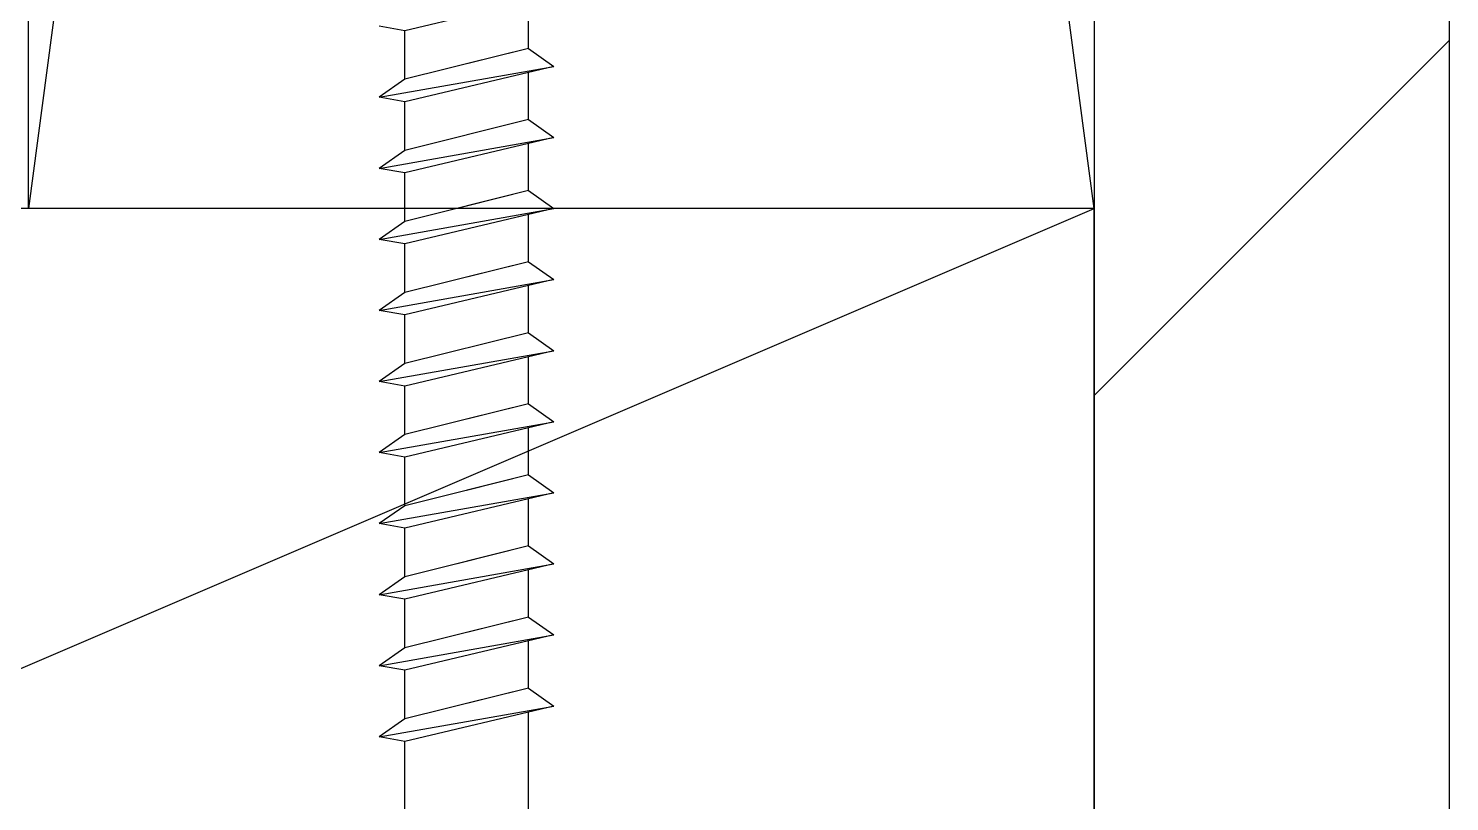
# Model space of a CAD drawing. Header units: inches. Extents: x -2661 to 42767, y -1222 to 9099.
# Drawn here: x -2227.304 to -2225.304, y 2647.681 to 2648.769 of the extents above; entities that cross this region are included whole.
import ezdxf

# ---------------------------------------------------------------- set-up
doc = ezdxf.new("R2010")
doc.units = ezdxf.units.IN
doc.header["$LTSCALE"] = 12
doc.header["$MEASUREMENT"] = 0
for name, color, linetype in [('S-EXISTING', 1, 'CONTINUOUS'), ('S-FASTENERS', 2, 'CONTINUOUS'), ('S-SIMPSON', 2, 'CONTINUOUS'), ('S-WOOD', 3, 'CONTINUOUS')]:
    doc.layers.add(name, color=color, linetype=linetype)

# ---------------------------------------------------------------- blocks, each defined once
blk = doc.blocks.new('*U1163')
at = {"layer": 'S-WOOD', "color": 1}
blk.add_line((1.5, 0), (0, -3.5), dxfattribs=at)
at = {"layer": 'S-WOOD', "color": 2}
blk.add_lwpolyline([(1.5, -3.5), (0, -3.5), (0, 0), (1.5, 0)], close=True, dxfattribs=at)
blk = doc.blocks.new('*U1162')
at = {"layer": 'S-WOOD', "color": 1}
for p, q in [((1.5, -11.25), (0, 0)), ((1.5, 0), (0, -11.25))]:
    blk.add_line(p, q, dxfattribs=at)
at = {"layer": 'S-WOOD', "color": 2}
blk.add_lwpolyline([(1.5, -11.25), (0, -11.25), (0, 0), (1.5, 0)], close=True, dxfattribs=at)
blk = doc.blocks.new('SDS.25X8-f')
at = {"layer": 'S-SIMPSON'}
for p, q in [((-0.087, -0.536), (-0.087, -3.7912)), ((0.087, -0.5316), (0.087, -3.75))]:
    blk.add_line(p, q, dxfattribs=at)
at = {"layer": 'S-SIMPSON', "color": 1}
for p, q in [((-0.123, -3.7997), (0.087, -3.75)), ((-0.123, -3.7997), (0.087, -3.75)), ((-0.123, -3.7997), (0.087, -3.75)), ((-0.123, -3.7997), (0.087, -3.75)), ((0.123, -3.7563), (-0.123, -3.7997)), ((0.123, -3.7563), (-0.123, -3.7997)), ((0.123, -3.7563), (-0.123, -3.7997)), ((0.123, -3.7563), (-0.123, -3.7997)), ((0.087, -3.75), (0.123, -3.7563)), ((0.087, -3.75), (0.123, -3.7563)), ((0.087, -3.75), (0.123, -3.7563)), ((0.087, -3.75), (0.123, -3.7563)), ((0.087, -3.7816), (0.123, -3.7563)), ((0.087, -3.7816), (0.123, -3.7563)), ((0.087, -3.7816), (0.123, -3.7563)), ((0.087, -3.7816), (0.123, -3.7563)), ((-0.087, -3.8249), (-0.123, -3.7997)), ((-0.087, -3.8249), (-0.123, -3.7997)), ((-0.087, -3.8249), (-0.123, -3.7997)), ((-0.087, -3.8249), (-0.123, -3.7997)), ((-0.087, -3.8249), (-0.123, -3.7997)), ((-0.087, -3.8249), (0.087, -3.7816)), ((-0.087, -3.8249), (0.087, -3.7816)), ((-0.087, -3.8249), (0.087, -3.7816)), ((-0.087, -3.8249), (0.087, -3.7816)), ((0.087, -3.7816), (0.087, -3.85)), ((0.087, -3.7816), (0.087, -3.85)), ((0.087, -3.7816), (0.087, -3.85)), ((0.087, -3.7816), (0.087, -3.85)), ((0.087, -3.7816), (0.087, -3.85)), ((0.087, -3.7816), (0.087, -3.85)), ((0.087, -3.7816), (0.087, -3.85)), ((0.087, -3.7816), (0.087, -3.85)), ((0.087, -3.7816), (0.087, -3.85)), ((0.087, -3.7816), (0.087, -3.85)), ((0.087, -3.7816), (0.087, -3.85)), ((0.087, -3.7816), (0.087, -3.85)), ((0.087, -3.7816), (0.087, -3.85)), ((0.087, -3.7816), (0.087, -3.85)), ((-0.087, -3.8249), (0, -3.8032)), ((-0.087, -3.8249), (-0.087, -3.8912)), ((-0.087, -3.8249), (-0.087, -3.8912)), ((-0.087, -3.8249), (-0.087, -3.8912)), ((-0.087, -3.8249), (-0.087, -3.8912)), ((-0.087, -3.8249), (-0.087, -3.8912)), ((-0.087, -3.8249), (-0.087, -3.8912)), ((-0.087, -3.8249), (-0.087, -3.8912)), ((-0.087, -3.8249), (-0.087, -3.8912)), ((-0.087, -3.8249), (-0.087, -3.8912)), ((-0.087, -3.8249), (-0.087, -3.8912)), ((-0.087, -3.8249), (-0.087, -3.8912)), ((-0.087, -3.8249), (-0.087, -3.8912)), ((-0.087, -3.8249), (-0.087, -3.8912)), ((-0.087, -3.8249), (-0.087, -3.8912)), ((-0.087, -3.8249), (-0.087, -3.8912)), ((-0.087, -3.8249), (-0.087, -3.8912)), ((-0.123, -3.8997), (0.087, -3.85)), ((-0.123, -3.8997), (0.087, -3.85)), ((-0.123, -3.8997), (0.087, -3.85)), ((-0.123, -3.8997), (0.087, -3.85)), ((-0.123, -3.8997), (0.087, -3.85)), ((-0.123, -3.8997), (0.087, -3.85)), ((-0.123, -3.8997), (0.087, -3.85)), ((-0.123, -3.8997), (0.087, -3.85)), ((0.123, -3.8563), (-0.123, -3.8997)), ((0.123, -3.8563), (-0.123, -3.8997)), ((0.123, -3.8563), (-0.123, -3.8997)), ((0.123, -3.8563), (-0.123, -3.8997)), ((0.123, -3.8563), (-0.123, -3.8997)), ((0.123, -3.8563), (-0.123, -3.8997)), ((0.123, -3.8563), (-0.123, -3.8997)), ((0.123, -3.8563), (-0.123, -3.8997)), ((0.123, -3.8563), (-0.123, -3.8997)), ((-0.087, -3.8912), (0.087, -3.85)), ((0.087, -3.85), (0.123, -3.8563)), ((0.087, -3.85), (0.123, -3.8563)), ((0.087, -3.85), (0.123, -3.8563)), ((0.087, -3.85), (0.123, -3.8563)), ((0.087, -3.85), (0.123, -3.8563)), ((0.087, -3.85), (0.123, -3.8563)), ((0.087, -3.85), (0.123, -3.8563)), ((0.087, -3.85), (0.123, -3.8563)), ((0.087, -3.85), (0.123, -3.8563)), ((0.087, -3.8816), (0.123, -3.8563)), ((0.087, -3.8816), (0.123, -3.8563)), ((0.087, -3.8816), (0.123, -3.8563)), ((0.087, -3.8816), (0.123, -3.8563)), ((0.087, -3.8816), (0.123, -3.8563)), ((0.087, -3.8816), (0.123, -3.8563)), ((0.087, -3.8816), (0.123, -3.8563)), ((0.087, -3.8816), (0.123, -3.8563)), ((0.087, -3.8816), (0.123, -3.8563)), ((-0.087, -3.9249), (-0.123, -3.8997)), ((-0.087, -3.9249), (-0.123, -3.8997)), ((-0.087, -3.9249), (-0.123, -3.8997)), ((-0.087, -3.9249), (-0.123, -3.8997)), ((-0.087, -3.9249), (-0.123, -3.8997)), ((-0.087, -3.9249), (-0.123, -3.8997)), ((-0.087, -3.9249), (-0.123, -3.8997)), ((-0.087, -3.9249), (-0.123, -3.8997)), ((-0.087, -3.9249), (-0.123, -3.8997)), ((-0.087, -3.9249), (-0.123, -3.8997)), ((-0.087, -3.9249), (-0.123, -3.8997)), ((-0.087, -3.9249), (-0.123, -3.8997)), ((-0.087, -3.9249), (-0.123, -3.8997)), ((-0.087, -3.9249), (0.087, -3.8816)), ((-0.087, -3.9249), (0.087, -3.8816)), ((-0.087, -3.9249), (0.087, -3.8816)), ((-0.087, -3.9249), (0.087, -3.8816)), ((-0.087, -3.9249), (0.087, -3.8816)), ((-0.087, -3.9249), (0.087, -3.8816)), ((-0.087, -3.9249), (0.087, -3.8816)), ((-0.087, -3.9249), (0.087, -3.8816)), ((-0.087, -3.9249), (0.087, -3.8816)), ((0.087, -3.8816), (0.087, -3.95)), ((0.087, -3.8816), (0.087, -3.95)), ((0.087, -3.8816), (0.087, -3.95)), ((0.087, -3.8816), (0.087, -3.95)), ((0.087, -3.8816), (0.087, -3.95)), ((0.087, -3.8816), (0.087, -3.95)), ((0.087, -3.8816), (0.087, -3.95)), ((0.087, -3.8816), (0.087, -3.95)), ((0.087, -3.8816), (0.087, -3.95)), ((0.087, -3.8816), (0.087, -3.95)), ((0.087, -3.8816), (0.087, -3.95)), ((0.087, -3.8816), (0.087, -3.95)), ((0.087, -3.8816), (0.087, -3.95)), ((0.087, -3.8816), (0.087, -3.95)), ((0.087, -3.8816), (0.087, -3.95)), ((0.087, -3.8816), (0.087, -3.95)), ((0.087, -3.8816), (0.087, -3.95)), ((0.087, -3.8816), (0.087, -3.95)), ((0.087, -3.8816), (0.087, -3.95)), ((0.087, -3.8816), (0.087, -3.95)), ((0.087, -3.8816), (0.087, -3.95)), ((-0.087, -3.9249), (0.013, -3.9)), ((-0.087, -3.9249), (0.013, -3.9)), ((-0.087, -3.9249), (0.013, -3.9)), ((-0.087, -3.9249), (0, -3.9032)), ((-0.087, -3.9249), (-0.087, -3.9912)), ((-0.087, -3.9249), (-0.087, -3.9912)), ((-0.087, -3.9249), (-0.087, -3.9912)), ((-0.087, -3.9249), (-0.087, -3.9912)), ((-0.087, -3.9249), (-0.087, -3.9912)), ((-0.087, -3.9249), (-0.087, -3.9912)), ((-0.087, -3.9249), (-0.087, -3.9912)), ((-0.087, -3.9249), (-0.087, -3.9912)), ((-0.087, -3.9249), (-0.087, -3.9912)), ((-0.087, -3.9249), (-0.087, -3.9912)), ((-0.087, -3.9249), (-0.087, -3.9912)), ((-0.087, -3.9249), (-0.087, -3.9912)), ((-0.087, -3.9249), (-0.087, -3.9912)), ((-0.087, -3.9249), (-0.087, -3.9912)), ((-0.087, -3.9249), (-0.087, -3.9912)), ((-0.087, -3.9249), (-0.087, -3.9912)), ((-0.087, -3.9249), (-0.087, -3.9912)), ((-0.087, -3.9249), (-0.087, -3.9912)), ((-0.087, -3.9249), (-0.087, -3.9912)), ((-0.087, -3.9249), (-0.087, -3.9912)), ((-0.087, -3.9249), (-0.087, -3.9912)), ((-0.123, -3.9997), (0.087, -3.95)), ((-0.123, -3.9997), (0.087, -3.95)), ((-0.123, -3.9997), (0.087, -3.95)), ((-0.123, -3.9997), (0.087, -3.95)), ((-0.123, -3.9997), (0.087, -3.95)), ((-0.123, -3.9997), (0.087, -3.95)), ((-0.123, -3.9997), (0.087, -3.95)), ((-0.123, -3.9997), (0.087, -3.95)), ((-0.123, -3.9997), (0.087, -3.95)), ((-0.123, -3.9997), (0.087, -3.95)), ((-0.123, -3.9997), (0.087, -3.95)), ((-0.123, -3.9997), (0.087, -3.95)), ((0.123, -3.9563), (-0.123, -3.9997)), ((0.123, -3.9563), (-0.123, -3.9997)), ((0.123, -3.9563), (-0.123, -3.9997)), ((0.123, -3.9563), (-0.123, -3.9997)), ((0.123, -3.9563), (-0.123, -3.9997)), ((0.123, -3.9563), (-0.123, -3.9997)), ((0.123, -3.9563), (-0.123, -3.9997)), ((0.123, -3.9563), (-0.123, -3.9997)), ((0.123, -3.9563), (-0.123, -3.9997)), ((0.123, -3.9563), (-0.123, -3.9997)), ((0.123, -3.9563), (-0.123, -3.9997)), ((0.123, -3.9563), (-0.123, -3.9997)), ((0.087, -3.95), (0.123, -3.9563)), ((0.087, -3.95), (0.123, -3.9563)), ((0.087, -3.95), (0.123, -3.9563)), ((0.087, -3.95), (0.123, -3.9563)), ((0.087, -3.95), (0.123, -3.9563)), ((0.087, -3.95), (0.123, -3.9563)), ((0.087, -3.95), (0.123, -3.9563)), ((0.087, -3.95), (0.123, -3.9563)), ((0.087, -3.95), (0.123, -3.9563)), ((0.087, -3.95), (0.123, -3.9563)), ((0.087, -3.95), (0.123, -3.9563)), ((0.087, -3.95), (0.123, -3.9563)), ((0.087, -3.9816), (0.123, -3.9563)), ((0.087, -3.9816), (0.123, -3.9563)), ((0.087, -3.9816), (0.123, -3.9563)), ((0.087, -3.9816), (0.123, -3.9563)), ((0.087, -3.9816), (0.123, -3.9563)), ((0.087, -3.9816), (0.123, -3.9563)), ((0.087, -3.9816), (0.123, -3.9563)), ((0.087, -3.9816), (0.123, -3.9563)), ((0.087, -3.9816), (0.123, -3.9563)), ((0.087, -3.9816), (0.123, -3.9563)), ((0.087, -3.9816), (0.123, -3.9563)), ((0.087, -3.9816), (0.123, -3.9563)), ((-0.087, -4.0249), (-0.123, -3.9997)), ((-0.087, -4.0249), (-0.123, -3.9997)), ((-0.087, -4.0249), (-0.123, -3.9997)), ((-0.087, -4.0249), (-0.123, -3.9997)), ((-0.087, -4.0249), (-0.123, -3.9997)), ((-0.087, -4.0249), (-0.123, -3.9997)), ((-0.087, -4.0249), (-0.123, -3.9997)), ((-0.087, -4.0249), (-0.123, -3.9997)), ((-0.087, -4.0249), (-0.123, -3.9997)), ((-0.087, -4.0249), (-0.123, -3.9997)), ((-0.087, -4.0249), (-0.123, -3.9997)), ((-0.087, -4.0249), (-0.123, -3.9997)), ((-0.087, -4.0249), (-0.123, -3.9997)), ((-0.087, -4.0249), (-0.123, -3.9997)), ((-0.087, -4.0249), (-0.123, -3.9997)), ((-0.087, -4.0249), (0.087, -3.9816)), ((-0.087, -4.0249), (0.087, -3.9816)), ((-0.087, -4.0249), (0.087, -3.9816)), ((-0.087, -4.0249), (0.087, -3.9816)), ((-0.087, -4.0249), (0.087, -3.9816)), ((-0.087, -4.0249), (0.087, -3.9816)), ((-0.087, -4.0249), (0.087, -3.9816)), ((-0.087, -4.0249), (0.087, -3.9816)), ((-0.087, -4.0249), (0.087, -3.9816)), ((-0.087, -4.0249), (0.087, -3.9816)), ((-0.087, -4.0249), (0.087, -3.9816)), ((-0.087, -4.0249), (0.087, -3.9816)), ((0.087, -3.9816), (0.087, -4.05)), ((0.087, -3.9816), (0.087, -4.05)), ((0.087, -3.9816), (0.087, -4.05)), ((0.087, -3.9816), (0.087, -4.05)), ((0.087, -3.9816), (0.087, -4.05)), ((0.087, -3.9816), (0.087, -4.05)), ((0.087, -3.9816), (0.087, -4.05)), ((0.087, -3.9816), (0.087, -4.05)), ((0.087, -3.9816), (0.087, -4.05)), ((0.087, -3.9816), (0.087, -4.05)), ((0.087, -3.9816), (0.087, -4.05)), ((0.087, -3.9816), (0.087, -4.05)), ((0.087, -3.9816), (0.087, -4.05)), ((0.087, -3.9816), (0.087, -4.05)), ((0.087, -3.9816), (0.087, -4.05)), ((0.087, -3.9816), (0.087, -4.05)), ((0.087, -3.9816), (0.087, -4.05)), ((0.087, -3.9816), (0.087, -4.05)), ((0.087, -3.9816), (0.087, -4.05)), ((0.087, -3.9816), (0.087, -4.05)), ((0.087, -3.9816), (0.087, -4.05)), ((0.087, -3.9816), (0.087, -4.05)), ((0.087, -3.9816), (0.087, -4.05)), ((0.087, -3.9816), (0.087, -4.05)), ((0.087, -3.9816), (0.087, -4.05)), ((-0.087, -4.0249), (0.013, -4)), ((-0.087, -4.0249), (0.013, -4)), ((-0.087, -4.0249), (0.013, -4)), ((-0.087, -4.0249), (-0.087, -4.0912)), ((-0.087, -4.0249), (-0.087, -4.0912)), ((-0.087, -4.0249), (-0.087, -4.0912)), ((-0.087, -4.0249), (-0.087, -4.0912)), ((-0.087, -4.0249), (-0.087, -4.0912)), ((-0.087, -4.0249), (-0.087, -4.0912)), ((-0.087, -4.0249), (-0.087, -4.0912)), ((-0.087, -4.0249), (-0.087, -4.0912)), ((-0.087, -4.0249), (-0.087, -4.0912)), ((-0.087, -4.0249), (-0.087, -4.0912)), ((-0.087, -4.0249), (-0.087, -4.0912)), ((-0.087, -4.0249), (-0.087, -4.0912)), ((-0.087, -4.0249), (-0.087, -4.0912)), ((-0.087, -4.0249), (-0.087, -4.0912)), ((-0.087, -4.0249), (-0.087, -4.0912)), ((-0.087, -4.0249), (-0.087, -4.0912)), ((-0.087, -4.0249), (-0.087, -4.0912)), ((-0.087, -4.0249), (-0.087, -4.0912)), ((-0.087, -4.0249), (-0.087, -4.0912)), ((-0.087, -4.0249), (-0.087, -4.0912)), ((-0.087, -4.0249), (-0.087, -4.0912)), ((-0.087, -4.0249), (-0.087, -4.0912)), ((-0.087, -4.0249), (-0.087, -4.0912)), ((-0.087, -4.0249), (-0.087, -4.0912)), ((-0.087, -4.0249), (-0.087, -4.0912)), ((-0.123, -4.0997), (0.087, -4.05)), ((-0.123, -4.0997), (0.087, -4.05)), ((-0.123, -4.0997), (0.087, -4.05)), ((-0.123, -4.0997), (0.087, -4.05)), ((-0.123, -4.0997), (0.087, -4.05)), ((-0.123, -4.0997), (0.087, -4.05)), ((-0.123, -4.0997), (0.087, -4.05)), ((-0.123, -4.0997), (0.087, -4.05)), ((-0.123, -4.0997), (0.087, -4.05)), ((-0.123, -4.0997), (0.087, -4.05)), ((-0.123, -4.0997), (0.087, -4.05)), ((-0.123, -4.0997), (0.087, -4.05)), ((-0.123, -4.0997), (0.087, -4.05)), ((-0.123, -4.0997), (0.087, -4.05)), ((-0.123, -4.0997), (0.087, -4.05)), ((-0.123, -4.0997), (0.087, -4.05)), ((-0.123, -4.0997), (0.087, -4.05)), ((-0.123, -4.0997), (0.087, -4.05)), ((-0.123, -4.0997), (0.087, -4.05)), ((0.123, -4.0563), (-0.123, -4.0997)), ((0.123, -4.0563), (-0.123, -4.0997)), ((0.123, -4.0563), (-0.123, -4.0997)), ((0.123, -4.0563), (-0.123, -4.0997)), ((0.123, -4.0563), (-0.123, -4.0997)), ((0.123, -4.0563), (-0.123, -4.0997)), ((0.123, -4.0563), (-0.123, -4.0997)), ((0.123, -4.0563), (-0.123, -4.0997)), ((0.123, -4.0563), (-0.123, -4.0997)), ((0.123, -4.0563), (-0.123, -4.0997)), ((0.123, -4.0563), (-0.123, -4.0997)), ((0.123, -4.0563), (-0.123, -4.0997)), ((0.123, -4.0563), (-0.123, -4.0997)), ((0.123, -4.0563), (-0.123, -4.0997)), ((0.123, -4.0563), (-0.123, -4.0997)), ((0.123, -4.0563), (-0.123, -4.0997)), ((0.123, -4.0563), (-0.123, -4.0997)), ((0.123, -4.0563), (-0.123, -4.0997)), ((0.123, -4.0563), (-0.123, -4.0997)), ((0.087, -4.05), (0.123, -4.0563)), ((0.087, -4.05), (0.123, -4.0563)), ((0.087, -4.05), (0.123, -4.0563)), ((0.087, -4.05), (0.123, -4.0563)), ((0.087, -4.05), (0.123, -4.0563)), ((0.087, -4.05), (0.123, -4.0563)), ((0.087, -4.05), (0.123, -4.0563)), ((0.087, -4.05), (0.123, -4.0563)), ((0.087, -4.05), (0.123, -4.0563)), ((0.087, -4.05), (0.123, -4.0563)), ((0.087, -4.05), (0.123, -4.0563)), ((0.087, -4.05), (0.123, -4.0563)), ((0.087, -4.05), (0.123, -4.0563)), ((0.087, -4.05), (0.123, -4.0563)), ((0.087, -4.05), (0.123, -4.0563)), ((0.087, -4.05), (0.123, -4.0563)), ((0.087, -4.05), (0.123, -4.0563)), ((0.087, -4.05), (0.123, -4.0563)), ((0.087, -4.05), (0.123, -4.0563)), ((0.087, -4.0816), (0.123, -4.0563)), ((0.087, -4.0816), (0.123, -4.0563)), ((0.087, -4.0816), (0.123, -4.0563)), ((0.087, -4.0816), (0.123, -4.0563)), ((0.087, -4.0816), (0.123, -4.0563)), ((0.087, -4.0816), (0.123, -4.0563)), ((0.087, -4.0816), (0.123, -4.0563)), ((0.087, -4.0816), (0.123, -4.0563)), ((0.087, -4.0816), (0.123, -4.0563)), ((0.087, -4.0816), (0.123, -4.0563)), ((0.087, -4.0816), (0.123, -4.0563)), ((0.087, -4.0816), (0.123, -4.0563)), ((0.087, -4.0816), (0.123, -4.0563)), ((0.087, -4.0816), (0.123, -4.0563)), ((0.087, -4.0816), (0.123, -4.0563)), ((0.087, -4.0816), (0.123, -4.0563)), ((0.087, -4.0816), (0.123, -4.0563)), ((0.087, -4.0816), (0.123, -4.0563)), ((0.087, -4.0816), (0.123, -4.0563)), ((-0.087, -4.1249), (-0.123, -4.0997)), ((-0.087, -4.1249), (-0.123, -4.0997)), ((-0.087, -4.1249), (-0.123, -4.0997)), ((-0.087, -4.1249), (-0.123, -4.0997)), ((-0.087, -4.1249), (-0.123, -4.0997)), ((-0.087, -4.1249), (-0.123, -4.0997)), ((-0.087, -4.1249), (-0.123, -4.0997)), ((-0.087, -4.1249), (-0.123, -4.0997)), ((-0.087, -4.1249), (-0.123, -4.0997)), ((-0.087, -4.1249), (-0.123, -4.0997)), ((-0.087, -4.1249), (-0.123, -4.0997)), ((-0.087, -4.1249), (-0.123, -4.0997)), ((-0.087, -4.1249), (-0.123, -4.0997)), ((-0.087, -4.1249), (-0.123, -4.0997)), ((-0.087, -4.1249), (-0.123, -4.0997)), ((-0.087, -4.1249), (-0.123, -4.0997)), ((-0.087, -4.1249), (-0.123, -4.0997)), ((-0.087, -4.1249), (-0.123, -4.0997)), ((-0.087, -4.1249), (-0.123, -4.0997)), ((-0.087, -4.1249), (-0.123, -4.0997)), ((-0.087, -4.1249), (-0.123, -4.0997)), ((-0.087, -4.1249), (-0.123, -4.0997)), ((-0.087, -4.1249), (-0.123, -4.0997)), ((-0.087, -4.1249), (0.087, -4.0816)), ((-0.087, -4.1249), (0.087, -4.0816)), ((-0.087, -4.1249), (0.087, -4.0816)), ((-0.087, -4.1249), (0.087, -4.0816)), ((-0.087, -4.1249), (0.087, -4.0816)), ((-0.087, -4.1249), (0.087, -4.0816)), ((-0.087, -4.1249), (0.087, -4.0816)), ((-0.087, -4.1249), (0.087, -4.0816)), ((-0.087, -4.1249), (0.087, -4.0816)), ((-0.087, -4.1249), (0.087, -4.0816)), ((-0.087, -4.1249), (0.087, -4.0816)), ((-0.087, -4.1249), (0.087, -4.0816)), ((-0.087, -4.1249), (0.087, -4.0816)), ((-0.087, -4.1249), (0.087, -4.0816)), ((-0.087, -4.1249), (0.087, -4.0816)), ((-0.087, -4.1249), (0.087, -4.0816)), ((-0.087, -4.1249), (0.087, -4.0816)), ((-0.087, -4.1249), (0.087, -4.0816)), ((-0.087, -4.1249), (0.087, -4.0816)), ((0.087, -4.0816), (0.087, -4.15)), ((0.087, -4.0816), (0.087, -4.15)), ((0.087, -4.0816), (0.087, -4.15)), ((0.087, -4.0816), (0.087, -4.15)), ((0.087, -4.0816), (0.087, -4.15)), ((0.087, -4.0816), (0.087, -4.15)), ((0.087, -4.0816), (0.087, -4.15)), ((0.087, -4.0816), (0.087, -4.15)), ((0.087, -4.0816), (0.087, -4.15)), ((0.087, -4.0816), (0.087, -4.15)), ((0.087, -4.0816), (0.087, -4.15)), ((0.087, -4.0816), (0.087, -4.15)), ((-0.087, -4.1249), (0, -4.1032)), ((-0.087, -4.1249), (0, -4.1032)), ((-0.087, -4.1249), (0, -4.1032)), ((-0.087, -4.1249), (0, -4.1032)), ((-0.087, -4.1249), (-0.087, -4.1912)), ((-0.087, -4.1249), (-0.087, -4.1912)), ((-0.087, -4.1249), (-0.087, -4.1912)), ((-0.087, -4.1249), (-0.087, -4.1912)), ((-0.087, -4.1249), (-0.087, -4.1912)), ((-0.087, -4.1249), (-0.087, -4.1912)), ((-0.087, -4.1249), (-0.087, -4.1912)), ((-0.087, -4.1249), (-0.087, -4.1912)), ((-0.087, -4.1249), (-0.087, -4.1912)), ((-0.087, -4.1249), (-0.087, -4.1912)), ((-0.087, -4.1249), (-0.087, -4.1912)), ((-0.087, -4.1249), (-0.087, -4.1912)), ((-0.087, -4.1249), (-0.087, -4.1912)), ((-0.087, -4.1249), (-0.087, -4.1912)), ((-0.123, -4.1997), (0.087, -4.15)), ((-0.123, -4.1997), (0.087, -4.15)), ((-0.123, -4.1997), (0.087, -4.15)), ((-0.123, -4.1997), (0.087, -4.15)), ((-0.123, -4.1997), (0.087, -4.15)), ((-0.123, -4.1997), (0.087, -4.15)), ((-0.123, -4.1997), (0.087, -4.15)), ((-0.123, -4.1997), (0.087, -4.15)), ((0.123, -4.1563), (-0.123, -4.1997)), ((0.123, -4.1563), (-0.123, -4.1997)), ((0.123, -4.1563), (-0.123, -4.1997)), ((0.123, -4.1563), (-0.123, -4.1997)), ((0.123, -4.1563), (-0.123, -4.1997)), ((0.123, -4.1563), (-0.123, -4.1997)), ((0.123, -4.1563), (-0.123, -4.1997)), ((0.123, -4.1563), (-0.123, -4.1997)), ((0.123, -4.1563), (-0.123, -4.1997)), ((-0.087, -4.1912), (0.087, -4.15)), ((0.087, -4.15), (0.123, -4.1563)), ((0.087, -4.15), (0.123, -4.1563)), ((0.087, -4.15), (0.123, -4.1563)), ((0.087, -4.15), (0.123, -4.1563)), ((0.087, -4.15), (0.123, -4.1563)), ((0.087, -4.15), (0.123, -4.1563)), ((0.087, -4.15), (0.123, -4.1563)), ((0.087, -4.15), (0.123, -4.1563)), ((0.087, -4.15), (0.123, -4.1563)), ((0.087, -4.1816), (0.123, -4.1563)), ((0.087, -4.1816), (0.123, -4.1563)), ((0.087, -4.1816), (0.123, -4.1563)), ((0.087, -4.1816), (0.123, -4.1563)), ((0.087, -4.1816), (0.123, -4.1563)), ((0.087, -4.1816), (0.123, -4.1563)), ((0.087, -4.1816), (0.123, -4.1563)), ((0.087, -4.1816), (0.123, -4.1563)), ((0.087, -4.1816), (0.123, -4.1563)), ((-0.087, -4.2249), (-0.123, -4.1997)), ((-0.087, -4.2249), (-0.123, -4.1997)), ((-0.087, -4.2249), (-0.123, -4.1997)), ((-0.087, -4.2249), (-0.123, -4.1997)), ((-0.087, -4.2249), (-0.123, -4.1997)), ((-0.087, -4.2249), (-0.123, -4.1997)), ((-0.087, -4.2249), (-0.123, -4.1997)), ((-0.087, -4.2249), (-0.123, -4.1997)), ((-0.087, -4.2249), (-0.123, -4.1997)), ((-0.087, -4.2249), (-0.123, -4.1997)), ((-0.087, -4.2249), (-0.123, -4.1997)), ((-0.087, -4.2249), (-0.123, -4.1997)), ((-0.087, -4.2249), (-0.123, -4.1997)), ((-0.087, -4.2249), (0.087, -4.1816)), ((-0.087, -4.2249), (0.087, -4.1816)), ((-0.087, -4.2249), (0.087, -4.1816)), ((-0.087, -4.2249), (0.087, -4.1816)), ((-0.087, -4.2249), (0.087, -4.1816)), ((-0.087, -4.2249), (0.087, -4.1816)), ((-0.087, -4.2249), (0.087, -4.1816)), ((-0.087, -4.2249), (0.087, -4.1816)), ((-0.087, -4.2249), (0.087, -4.1816)), ((0.087, -4.1816), (0.087, -4.25)), ((0.087, -4.1816), (0.087, -4.25)), ((0.087, -4.1816), (0.087, -4.25)), ((0.087, -4.1816), (0.087, -4.25)), ((0.087, -4.1816), (0.087, -4.25)), ((0.087, -4.1816), (0.087, -4.25)), ((0.087, -4.1816), (0.087, -4.25)), ((0.087, -4.1816), (0.087, -4.25)), ((0.087, -4.1816), (0.087, -4.25)), ((0.087, -4.1816), (0.087, -4.25)), ((0.087, -4.1816), (0.087, -4.25)), ((0.087, -4.1816), (0.087, -4.25)), ((0.087, -4.1816), (0.087, -4.25)), ((0.087, -4.1816), (0.087, -4.25)), ((0.087, -4.1816), (0.087, -4.25)), ((0.087, -4.1816), (0.087, -4.25)), ((0.087, -4.1816), (0.087, -4.25)), ((-0.087, -4.2249), (0.013, -4.2)), ((-0.087, -4.2249), (0.013, -4.2)), ((-0.087, -4.2249), (0.013, -4.2)), ((-0.087, -4.2249), (0, -4.2032)), ((-0.087, -4.2249), (-0.087, -4.2912)), ((-0.087, -4.2249), (-0.087, -4.2912)), ((-0.087, -4.2249), (-0.087, -4.2912)), ((-0.087, -4.2249), (-0.087, -4.2912)), ((-0.087, -4.2249), (-0.087, -4.2912)), ((-0.087, -4.2249), (-0.087, -4.2912)), ((-0.087, -4.2249), (-0.087, -4.2912)), ((-0.087, -4.2249), (-0.087, -4.2912)), ((-0.087, -4.2249), (-0.087, -4.2912)), ((-0.087, -4.2249), (-0.087, -4.2912)), ((-0.087, -4.2249), (-0.087, -4.2912)), ((-0.087, -4.2249), (-0.087, -4.2912)), ((-0.087, -4.2249), (-0.087, -4.2912)), ((-0.087, -4.2249), (-0.087, -4.2912)), ((-0.087, -4.2249), (-0.087, -4.2912)), ((-0.087, -4.2249), (-0.087, -4.2912)), ((-0.123, -4.2997), (0.087, -4.25)), ((-0.123, -4.2997), (0.087, -4.25)), ((-0.123, -4.2997), (0.087, -4.25)), ((-0.123, -4.2997), (0.087, -4.25)), ((-0.123, -4.2997), (0.087, -4.25)), ((-0.123, -4.2997), (0.087, -4.25)), ((-0.123, -4.2997), (0.087, -4.25)), ((-0.123, -4.2997), (0.087, -4.25)), ((-0.123, -4.2997), (0.087, -4.25)), ((-0.123, -4.2997), (0.087, -4.25)), ((-0.123, -4.2997), (0.087, -4.25)), ((-0.123, -4.2997), (0.087, -4.25)), ((0.123, -4.2563), (-0.123, -4.2997)), ((0.123, -4.2563), (-0.123, -4.2997)), ((0.123, -4.2563), (-0.123, -4.2997)), ((0.123, -4.2563), (-0.123, -4.2997)), ((0.123, -4.2563), (-0.123, -4.2997)), ((0.123, -4.2563), (-0.123, -4.2997)), ((0.123, -4.2563), (-0.123, -4.2997)), ((0.123, -4.2563), (-0.123, -4.2997)), ((0.123, -4.2563), (-0.123, -4.2997)), ((0.123, -4.2563), (-0.123, -4.2997)), ((0.123, -4.2563), (-0.123, -4.2997)), ((0.123, -4.2563), (-0.123, -4.2997)), ((0.087, -4.25), (0.123, -4.2563)), ((0.087, -4.25), (0.123, -4.2563)), ((0.087, -4.25), (0.123, -4.2563)), ((0.087, -4.25), (0.123, -4.2563)), ((0.087, -4.25), (0.123, -4.2563)), ((0.087, -4.25), (0.123, -4.2563)), ((0.087, -4.25), (0.123, -4.2563)), ((0.087, -4.25), (0.123, -4.2563)), ((0.087, -4.25), (0.123, -4.2563)), ((0.087, -4.25), (0.123, -4.2563)), ((0.087, -4.25), (0.123, -4.2563)), ((0.087, -4.25), (0.123, -4.2563)), ((0.087, -4.2816), (0.123, -4.2563)), ((0.087, -4.2816), (0.123, -4.2563)), ((0.087, -4.2816), (0.123, -4.2563)), ((0.087, -4.2816), (0.123, -4.2563)), ((0.087, -4.2816), (0.123, -4.2563)), ((0.087, -4.2816), (0.123, -4.2563)), ((0.087, -4.2816), (0.123, -4.2563)), ((0.087, -4.2816), (0.123, -4.2563)), ((0.087, -4.2816), (0.123, -4.2563)), ((0.087, -4.2816), (0.123, -4.2563)), ((0.087, -4.2816), (0.123, -4.2563)), ((0.087, -4.2816), (0.123, -4.2563)), ((-0.087, -4.3249), (-0.123, -4.2997)), ((-0.087, -4.3249), (-0.123, -4.2997)), ((-0.087, -4.3249), (-0.123, -4.2997)), ((-0.087, -4.3249), (-0.123, -4.2997)), ((-0.087, -4.3249), (-0.123, -4.2997)), ((-0.087, -4.3249), (-0.123, -4.2997)), ((-0.087, -4.3249), (-0.123, -4.2997)), ((-0.087, -4.3249), (-0.123, -4.2997)), ((-0.087, -4.3249), (-0.123, -4.2997)), ((-0.087, -4.3249), (-0.123, -4.2997)), ((-0.087, -4.3249), (-0.123, -4.2997)), ((-0.087, -4.3249), (-0.123, -4.2997)), ((-0.087, -4.3249), (0.087, -4.2816)), ((-0.087, -4.3249), (0.087, -4.2816)), ((-0.087, -4.3249), (0.087, -4.2816)), ((-0.087, -4.3249), (0.087, -4.2816)), ((-0.087, -4.3249), (0.087, -4.2816)), ((-0.087, -4.3249), (0.087, -4.2816)), ((-0.087, -4.3249), (0.087, -4.2816)), ((-0.087, -4.3249), (0.087, -4.2816)), ((-0.087, -4.3249), (0.087, -4.2816)), ((-0.087, -4.3249), (0.087, -4.2816)), ((-0.087, -4.3249), (0.087, -4.2816)), ((-0.087, -4.3249), (0.087, -4.2816)), ((0.087, -4.2816), (0.087, -4.35)), ((0.087, -4.2816), (0.087, -4.35)), ((0.087, -4.2816), (0.087, -4.35)), ((0.087, -4.2816), (0.087, -4.35)), ((0.087, -4.2816), (0.087, -4.35)), ((0.087, -4.2816), (0.087, -4.35)), ((0.087, -4.2816), (0.087, -4.35)), ((0.087, -4.2816), (0.087, -4.35)), ((0.087, -4.2816), (0.087, -4.35)), ((0.087, -4.2816), (0.087, -4.35)), ((0.087, -4.2816), (0.087, -4.35)), ((0.087, -4.2816), (0.087, -4.35)), ((0.087, -4.2816), (0.087, -4.35)), ((0.087, -4.2816), (0.087, -4.35)), ((0.087, -4.2816), (0.087, -4.35)), ((0.087, -4.2816), (0.087, -4.35)), ((0.087, -4.2816), (0.087, -4.35)), ((-0.087, -4.3249), (-0.087, -4.3912)), ((-0.087, -4.3249), (-0.087, -4.3912)), ((-0.087, -4.3249), (-0.087, -4.3912)), ((-0.087, -4.3249), (-0.087, -4.3912)), ((-0.087, -4.3249), (-0.087, -4.3912)), ((-0.087, -4.3249), (-0.087, -4.3912)), ((-0.087, -4.3249), (-0.087, -4.3912)), ((-0.087, -4.3249), (-0.087, -4.3912)), ((-0.087, -4.3249), (-0.087, -4.3912)), ((-0.087, -4.3249), (-0.087, -4.3912)), ((-0.087, -4.3249), (-0.087, -4.3912)), ((-0.087, -4.3249), (-0.087, -4.3912)), ((-0.087, -4.3249), (-0.087, -4.3912)), ((-0.087, -4.3249), (-0.087, -4.3912)), ((-0.087, -4.3249), (-0.087, -4.3912)), ((-0.087, -4.3249), (-0.087, -4.3912)), ((-0.087, -4.3249), (-0.087, -4.3912)), ((-0.123, -4.3997), (0.087, -4.35)), ((-0.123, -4.3997), (0.087, -4.35)), ((-0.123, -4.3997), (0.087, -4.35)), ((-0.123, -4.3997), (0.087, -4.35)), ((-0.123, -4.3997), (0.087, -4.35)), ((-0.123, -4.3997), (0.087, -4.35)), ((-0.123, -4.3997), (0.087, -4.35)), ((-0.123, -4.3997), (0.087, -4.35)), ((-0.123, -4.3997), (0.087, -4.35)), ((-0.123, -4.3997), (0.087, -4.35)), ((-0.123, -4.3997), (0.087, -4.35)), ((-0.123, -4.3997), (0.087, -4.35)), ((-0.123, -4.3997), (0.087, -4.35)), ((-0.123, -4.3997), (0.087, -4.35)), ((-0.123, -4.3997), (0.087, -4.35)), ((0.123, -4.3563), (-0.123, -4.3997)), ((0.123, -4.3563), (-0.123, -4.3997)), ((0.123, -4.3563), (-0.123, -4.3997)), ((0.123, -4.3563), (-0.123, -4.3997)), ((0.123, -4.3563), (-0.123, -4.3997)), ((0.123, -4.3563), (-0.123, -4.3997)), ((0.123, -4.3563), (-0.123, -4.3997)), ((0.123, -4.3563), (-0.123, -4.3997)), ((0.123, -4.3563), (-0.123, -4.3997)), ((0.123, -4.3563), (-0.123, -4.3997)), ((0.123, -4.3563), (-0.123, -4.3997)), ((0.123, -4.3563), (-0.123, -4.3997)), ((0.123, -4.3563), (-0.123, -4.3997)), ((0.123, -4.3563), (-0.123, -4.3997)), ((0.123, -4.3563), (-0.123, -4.3997)), ((0.087, -4.35), (0.123, -4.3563)), ((0.087, -4.35), (0.123, -4.3563)), ((0.087, -4.35), (0.123, -4.3563)), ((0.087, -4.35), (0.123, -4.3563)), ((0.087, -4.35), (0.123, -4.3563)), ((0.087, -4.35), (0.123, -4.3563)), ((0.087, -4.35), (0.123, -4.3563)), ((0.087, -4.35), (0.123, -4.3563)), ((0.087, -4.35), (0.123, -4.3563)), ((0.087, -4.35), (0.123, -4.3563)), ((0.087, -4.35), (0.123, -4.3563)), ((0.087, -4.35), (0.123, -4.3563)), ((0.087, -4.35), (0.123, -4.3563)), ((0.087, -4.35), (0.123, -4.3563)), ((0.087, -4.35), (0.123, -4.3563)), ((0.087, -4.3816), (0.123, -4.3563)), ((0.087, -4.3816), (0.123, -4.3563)), ((0.087, -4.3816), (0.123, -4.3563)), ((0.087, -4.3816), (0.123, -4.3563)), ((0.087, -4.3816), (0.123, -4.3563)), ((0.087, -4.3816), (0.123, -4.3563)), ((0.087, -4.3816), (0.123, -4.3563)), ((0.087, -4.3816), (0.123, -4.3563)), ((0.087, -4.3816), (0.123, -4.3563)), ((0.087, -4.3816), (0.123, -4.3563)), ((0.087, -4.3816), (0.123, -4.3563)), ((0.087, -4.3816), (0.123, -4.3563)), ((0.087, -4.3816), (0.123, -4.3563)), ((0.087, -4.3816), (0.123, -4.3563)), ((0.087, -4.3816), (0.123, -4.3563)), ((-0.087, -4.4249), (-0.123, -4.3997)), ((-0.087, -4.4249), (-0.123, -4.3997)), ((-0.087, -4.4249), (-0.123, -4.3997)), ((-0.087, -4.4249), (-0.123, -4.3997)), ((-0.087, -4.4249), (-0.123, -4.3997)), ((-0.087, -4.4249), (-0.123, -4.3997)), ((-0.087, -4.4249), (-0.123, -4.3997)), ((-0.087, -4.4249), (-0.123, -4.3997)), ((-0.087, -4.4249), (-0.123, -4.3997)), ((-0.087, -4.4249), (-0.123, -4.3997)), ((-0.087, -4.4249), (-0.123, -4.3997)), ((-0.087, -4.4249), (-0.123, -4.3997)), ((-0.087, -4.4249), (-0.123, -4.3997)), ((-0.087, -4.4249), (-0.123, -4.3997)), ((-0.087, -4.4249), (-0.123, -4.3997)), ((-0.087, -4.4249), (-0.123, -4.3997)), ((-0.087, -4.4249), (-0.123, -4.3997)), ((-0.087, -4.4249), (-0.123, -4.3997)), ((-0.087, -4.4249), (0.087, -4.3816)), ((-0.087, -4.4249), (0.087, -4.3816)), ((-0.087, -4.4249), (0.087, -4.3816)), ((-0.087, -4.4249), (0.087, -4.3816)), ((-0.087, -4.4249), (0.087, -4.3816)), ((-0.087, -4.4249), (0.087, -4.3816)), ((-0.087, -4.4249), (0.087, -4.3816)), ((-0.087, -4.4249), (0.087, -4.3816)), ((-0.087, -4.4249), (0.087, -4.3816)), ((-0.087, -4.4249), (0.087, -4.3816)), ((-0.087, -4.4249), (0.087, -4.3816)), ((-0.087, -4.4249), (0.087, -4.3816)), ((-0.087, -4.4249), (0.087, -4.3816)), ((-0.087, -4.4249), (0.087, -4.3816)), ((-0.087, -4.4249), (0.087, -4.3816)), ((0.087, -4.3816), (0.087, -4.45)), ((0.087, -4.3816), (0.087, -4.45)), ((0.087, -4.3816), (0.087, -4.45)), ((0.087, -4.3816), (0.087, -4.45)), ((0.087, -4.3816), (0.087, -4.45)), ((0.087, -4.3816), (0.087, -4.45)), ((0.087, -4.3816), (0.087, -4.45)), ((0.087, -4.3816), (0.087, -4.45)), ((0.087, -4.3816), (0.087, -4.45)), ((0.087, -4.3816), (0.087, -4.45)), ((0.087, -4.3816), (0.087, -4.45)), ((0.087, -4.3816), (0.087, -4.45)), ((0.087, -4.3816), (0.087, -4.45)), ((0.087, -4.3816), (0.087, -4.45)), ((0.087, -4.3816), (0.087, -4.45)), ((0.087, -4.3816), (0.087, -4.45)), ((0.087, -4.3816), (0.087, -4.45)), ((0.087, -4.3816), (0.087, -4.45)), ((-0.087, -4.4249), (0, -4.4032)), ((-0.087, -4.4249), (0, -4.4032)), ((-0.087, -4.4249), (0, -4.4032)), ((-0.087, -4.4249), (-0.087, -4.4912)), ((-0.087, -4.4249), (-0.087, -4.4912)), ((-0.087, -4.4249), (-0.087, -4.4912)), ((-0.087, -4.4249), (-0.087, -4.4912)), ((-0.087, -4.4249), (-0.087, -4.4912)), ((-0.087, -4.4249), (-0.087, -4.4912)), ((-0.087, -4.4249), (-0.087, -4.4912)), ((-0.087, -4.4249), (-0.087, -4.4912)), ((-0.087, -4.4249), (-0.087, -4.4912)), ((-0.087, -4.4249), (-0.087, -4.4912)), ((-0.087, -4.4249), (-0.087, -4.4912)), ((-0.087, -4.4249), (-0.087, -4.4912)), ((-0.123, -4.4997), (0.087, -4.45)), ((-0.123, -4.4997), (0.087, -4.45)), ((-0.123, -4.4997), (0.087, -4.45)), ((-0.123, -4.4997), (0.087, -4.45)), ((-0.123, -4.4997), (0.087, -4.45)), ((-0.123, -4.4997), (0.087, -4.45)), ((-0.123, -4.4997), (0.087, -4.45)), ((-0.123, -4.4997), (0.087, -4.45)), ((0.123, -4.4563), (-0.123, -4.4997)), ((0.123, -4.4563), (-0.123, -4.4997)), ((0.123, -4.4563), (-0.123, -4.4997)), ((0.123, -4.4563), (-0.123, -4.4997)), ((0.123, -4.4563), (-0.123, -4.4997)), ((0.123, -4.4563), (-0.123, -4.4997)), ((0.123, -4.4563), (-0.123, -4.4997)), ((0.123, -4.4563), (-0.123, -4.4997)), ((0.123, -4.4563), (-0.123, -4.4997)), ((-0.087, -4.4912), (0.087, -4.45)), ((0.087, -4.45), (0.123, -4.4563)), ((0.087, -4.45), (0.123, -4.4563)), ((0.087, -4.45), (0.123, -4.4563)), ((0.087, -4.45), (0.123, -4.4563)), ((0.087, -4.45), (0.123, -4.4563)), ((0.087, -4.45), (0.123, -4.4563)), ((0.087, -4.45), (0.123, -4.4563)), ((0.087, -4.45), (0.123, -4.4563)), ((0.087, -4.45), (0.123, -4.4563)), ((0.087, -4.4816), (0.123, -4.4563)), ((0.087, -4.4816), (0.123, -4.4563)), ((0.087, -4.4816), (0.123, -4.4563)), ((0.087, -4.4816), (0.123, -4.4563)), ((0.087, -4.4816), (0.123, -4.4563)), ((0.087, -4.4816), (0.123, -4.4563)), ((0.087, -4.4816), (0.123, -4.4563)), ((0.087, -4.4816), (0.123, -4.4563)), ((0.087, -4.4816), (0.123, -4.4563)), ((-0.087, -4.5249), (-0.123, -4.4997)), ((-0.087, -4.5249), (-0.123, -4.4997)), ((-0.087, -4.5249), (-0.123, -4.4997)), ((-0.087, -4.5249), (-0.123, -4.4997)), ((-0.087, -4.5249), (-0.123, -4.4997)), ((-0.087, -4.5249), (-0.123, -4.4997)), ((-0.087, -4.5249), (-0.123, -4.4997)), ((-0.087, -4.5249), (-0.123, -4.4997)), ((-0.087, -4.5249), (-0.123, -4.4997)), ((-0.087, -4.5249), (-0.123, -4.4997)), ((-0.087, -4.5249), (-0.123, -4.4997)), ((-0.087, -4.5249), (-0.123, -4.4997)), ((-0.087, -4.5249), (-0.123, -4.4997)), ((-0.087, -4.5249), (0.087, -4.4816)), ((-0.087, -4.5249), (0.087, -4.4816)), ((-0.087, -4.5249), (0.087, -4.4816)), ((-0.087, -4.5249), (0.087, -4.4816)), ((-0.087, -4.5249), (0.087, -4.4816)), ((-0.087, -4.5249), (0.087, -4.4816)), ((-0.087, -4.5249), (0.087, -4.4816)), ((-0.087, -4.5249), (0.087, -4.4816)), ((-0.087, -4.5249), (0.087, -4.4816)), ((0.087, -4.4816), (0.087, -4.55)), ((0.087, -4.4816), (0.087, -4.55)), ((0.087, -4.4816), (0.087, -4.55)), ((0.087, -4.4816), (0.087, -4.55)), ((0.087, -4.4816), (0.087, -4.55)), ((0.087, -4.4816), (0.087, -4.55)), ((0.087, -4.4816), (0.087, -4.55)), ((0.087, -4.4816), (0.087, -4.55)), ((0.087, -4.4816), (0.087, -4.55)), ((0.087, -4.4816), (0.087, -4.55)), ((0.087, -4.4816), (0.087, -4.55)), ((0.087, -4.4816), (0.087, -4.55)), ((0.087, -4.4816), (0.087, -4.55)), ((-0.087, -4.5249), (0.013, -4.5)), ((-0.087, -4.5249), (0.013, -4.5)), ((-0.087, -4.5249), (0.013, -4.5)), ((-0.087, -4.5249), (0, -4.5032)), ((-0.087, -4.5249), (-0.087, -4.5912)), ((-0.087, -4.5249), (-0.087, -4.5912)), ((-0.087, -4.5249), (-0.087, -4.5912)), ((-0.087, -4.5249), (-0.087, -4.5912)), ((-0.087, -4.5249), (-0.087, -4.5912)), ((-0.087, -4.5249), (-0.087, -4.5912)), ((-0.087, -4.5249), (-0.087, -4.5912)), ((-0.087, -4.5249), (-0.087, -4.5912)), ((-0.087, -4.5249), (-0.087, -4.5912)), ((-0.087, -4.5249), (-0.087, -4.5912)), ((-0.087, -4.5249), (-0.087, -4.5912)), ((-0.123, -4.5997), (0.087, -4.55)), ((-0.123, -4.5997), (0.087, -4.55)), ((-0.123, -4.5997), (0.087, -4.55)), ((-0.123, -4.5997), (0.087, -4.55)), ((-0.123, -4.5997), (0.087, -4.55)), ((-0.123, -4.5997), (0.087, -4.55)), ((-0.123, -4.5997), (0.087, -4.55)), ((-0.123, -4.5997), (0.087, -4.55)), ((-0.123, -4.5997), (0.087, -4.55)), ((0.123, -4.5563), (-0.123, -4.5997)), ((0.123, -4.5563), (-0.123, -4.5997)), ((0.123, -4.5563), (-0.123, -4.5997)), ((0.123, -4.5563), (-0.123, -4.5997)), ((0.123, -4.5563), (-0.123, -4.5997)), ((0.123, -4.5563), (-0.123, -4.5997)), ((0.123, -4.5563), (-0.123, -4.5997)), ((0.123, -4.5563), (-0.123, -4.5997)), ((0.123, -4.5563), (-0.123, -4.5997)), ((0.087, -4.55), (0.123, -4.5563)), ((0.087, -4.55), (0.123, -4.5563)), ((0.087, -4.55), (0.123, -4.5563)), ((0.087, -4.55), (0.123, -4.5563)), ((0.087, -4.55), (0.123, -4.5563)), ((0.087, -4.55), (0.123, -4.5563)), ((0.087, -4.55), (0.123, -4.5563)), ((0.087, -4.55), (0.123, -4.5563)), ((0.087, -4.55), (0.123, -4.5563)), ((0.087, -4.5816), (0.123, -4.5563)), ((0.087, -4.5816), (0.123, -4.5563)), ((0.087, -4.5816), (0.123, -4.5563)), ((0.087, -4.5816), (0.123, -4.5563)), ((0.087, -4.5816), (0.123, -4.5563)), ((0.087, -4.5816), (0.123, -4.5563)), ((0.087, -4.5816), (0.123, -4.5563)), ((0.087, -4.5816), (0.123, -4.5563)), ((0.087, -4.5816), (0.123, -4.5563)), ((-0.087, -4.6249), (-0.123, -4.5997)), ((-0.087, -4.6249), (-0.123, -4.5997)), ((-0.087, -4.6249), (-0.123, -4.5997)), ((-0.087, -4.6249), (-0.123, -4.5997)), ((-0.087, -4.6249), (-0.123, -4.5997)), ((-0.087, -4.6249), (-0.123, -4.5997)), ((-0.087, -4.6249), (-0.123, -4.5997)), ((-0.087, -4.6249), (-0.123, -4.5997)), ((-0.087, -4.6249), (-0.123, -4.5997)), ((-0.087, -4.6249), (0.087, -4.5816)), ((-0.087, -4.6249), (0.087, -4.5816)), ((-0.087, -4.6249), (0.087, -4.5816)), ((-0.087, -4.6249), (0.087, -4.5816)), ((-0.087, -4.6249), (0.087, -4.5816)), ((-0.087, -4.6249), (0.087, -4.5816)), ((-0.087, -4.6249), (0.087, -4.5816)), ((-0.087, -4.6249), (0.087, -4.5816)), ((-0.087, -4.6249), (0.087, -4.5816)), ((0.087, -4.5816), (0.087, -4.65)), ((0.087, -4.5816), (0.087, -4.65)), ((0.087, -4.5816), (0.087, -4.65)), ((0.087, -4.5816), (0.087, -4.65)), ((0.087, -4.5816), (0.087, -4.65)), ((0.087, -4.5816), (0.087, -4.65)), ((0.087, -4.5816), (0.087, -4.65)), ((0.087, -4.5816), (0.087, -4.65)), ((0.087, -4.5816), (0.087, -4.65)), ((0.087, -4.5816), (0.087, -4.65)), ((0.087, -4.5816), (0.087, -4.65)), ((-0.087, -4.6249), (-0.087, -4.6912)), ((-0.087, -4.6249), (-0.087, -4.6912)), ((-0.087, -4.6249), (-0.087, -4.6912)), ((-0.087, -4.6249), (-0.087, -4.6912)), ((-0.087, -4.6249), (-0.087, -4.6912)), ((-0.087, -4.6249), (-0.087, -4.6912)), ((-0.087, -4.6249), (-0.087, -4.6912)), ((-0.087, -4.6249), (-0.087, -4.6912)), ((-0.087, -4.6249), (-0.087, -4.6912)), ((-0.087, -4.6249), (-0.087, -4.6912)), ((-0.087, -4.6249), (-0.087, -4.6912)), ((-0.123, -4.6997), (0.087, -4.65)), ((-0.123, -4.6997), (0.087, -4.65)), ((-0.123, -4.6997), (0.087, -4.65)), ((-0.123, -4.6997), (0.087, -4.65)), ((-0.123, -4.6997), (0.087, -4.65)), ((-0.123, -4.6997), (0.087, -4.65)), ((-0.123, -4.6997), (0.087, -4.65)), ((-0.123, -4.6997), (0.087, -4.65)), ((-0.123, -4.6997), (0.087, -4.65)), ((-0.123, -4.6997), (0.087, -4.65)), ((-0.123, -4.6997), (0.087, -4.65)), ((0.123, -4.6563), (-0.123, -4.6997)), ((0.123, -4.6563), (-0.123, -4.6997)), ((0.123, -4.6563), (-0.123, -4.6997)), ((0.123, -4.6563), (-0.123, -4.6997)), ((0.123, -4.6563), (-0.123, -4.6997)), ((0.123, -4.6563), (-0.123, -4.6997)), ((0.123, -4.6563), (-0.123, -4.6997)), ((0.123, -4.6563), (-0.123, -4.6997)), ((0.123, -4.6563), (-0.123, -4.6997)), ((0.123, -4.6563), (-0.123, -4.6997)), ((0.123, -4.6563), (-0.123, -4.6997)), ((0.087, -4.65), (0.123, -4.6563)), ((0.087, -4.65), (0.123, -4.6563)), ((0.087, -4.65), (0.123, -4.6563)), ((0.087, -4.65), (0.123, -4.6563)), ((0.087, -4.65), (0.123, -4.6563)), ((0.087, -4.65), (0.123, -4.6563)), ((0.087, -4.65), (0.123, -4.6563)), ((0.087, -4.65), (0.123, -4.6563)), ((0.087, -4.65), (0.123, -4.6563)), ((0.087, -4.65), (0.123, -4.6563)), ((0.087, -4.65), (0.123, -4.6563)), ((0.087, -4.6816), (0.123, -4.6563)), ((0.087, -4.6816), (0.123, -4.6563)), ((0.087, -4.6816), (0.123, -4.6563)), ((0.087, -4.6816), (0.123, -4.6563)), ((0.087, -4.6816), (0.123, -4.6563)), ((0.087, -4.6816), (0.123, -4.6563)), ((0.087, -4.6816), (0.123, -4.6563)), ((0.087, -4.6816), (0.123, -4.6563)), ((0.087, -4.6816), (0.123, -4.6563)), ((0.087, -4.6816), (0.123, -4.6563)), ((0.087, -4.6816), (0.123, -4.6563)), ((-0.087, -4.7249), (-0.123, -4.6997)), ((-0.087, -4.7249), (-0.123, -4.6997)), ((-0.087, -4.7249), (-0.123, -4.6997)), ((-0.087, -4.7249), (-0.123, -4.6997)), ((-0.087, -4.7249), (-0.123, -4.6997)), ((-0.087, -4.7249), (-0.123, -4.6997)), ((-0.087, -4.7249), (-0.123, -4.6997)), ((-0.087, -4.7249), (-0.123, -4.6997)), ((-0.087, -4.7249), (-0.123, -4.6997)), ((-0.087, -4.7249), (-0.123, -4.6997)), ((-0.087, -4.7249), (-0.123, -4.6997)), ((-0.087, -4.7249), (-0.123, -4.6997)), ((-0.087, -4.7249), (-0.123, -4.6997)), ((-0.087, -4.7249), (0.087, -4.6816)), ((-0.087, -4.7249), (0.087, -4.6816)), ((-0.087, -4.7249), (0.087, -4.6816)), ((-0.087, -4.7249), (0.087, -4.6816)), ((-0.087, -4.7249), (0.087, -4.6816)), ((-0.087, -4.7249), (0.087, -4.6816)), ((-0.087, -4.7249), (0.087, -4.6816)), ((-0.087, -4.7249), (0.087, -4.6816)), ((-0.087, -4.7249), (0.087, -4.6816)), ((-0.087, -4.7249), (0.087, -4.6816)), ((-0.087, -4.7249), (0.087, -4.6816)), ((0.087, -4.6816), (0.087, -4.75)), ((0.087, -4.6816), (0.087, -4.75)), ((0.087, -4.6816), (0.087, -4.75)), ((0.087, -4.6816), (0.087, -4.75)), ((0.087, -4.6816), (0.087, -4.75)), ((0.087, -4.6816), (0.087, -4.75)), ((0.087, -4.6816), (0.087, -4.75)), ((0.087, -4.6816), (0.087, -4.75)), ((-0.087, -4.7249), (0, -4.7032)), ((-0.087, -4.7249), (0, -4.7032)), ((-0.087, -4.7249), (-0.087, -4.7912)), ((-0.087, -4.7249), (-0.087, -4.7912)), ((-0.087, -4.7249), (-0.087, -4.7912)), ((-0.087, -4.7249), (-0.087, -4.7912)), ((-0.087, -4.7249), (-0.087, -4.7912)), ((-0.087, -4.7249), (-0.087, -4.7912)), ((-0.087, -4.7249), (-0.087, -4.7912)), ((-0.087, -4.7249), (-0.087, -4.7912)), ((-0.087, -4.7249), (-0.087, -4.7912)), ((-0.087, -4.7249), (-0.087, -4.7912)), ((-0.123, -4.7997), (0.087, -4.75)), ((-0.123, -4.7997), (0.087, -4.75)), ((-0.123, -4.7997), (0.087, -4.75)), ((-0.123, -4.7997), (0.087, -4.75)), ((0.087, -4.75), (0.123, -4.7563)), ((0.087, -4.75), (0.123, -4.7563)), ((0.087, -4.75), (0.123, -4.7563)), ((0.087, -4.75), (0.123, -4.7563))]:
    blk.add_line(p, q, dxfattribs=at)
blk = doc.blocks.new('*U1364')
at = {"layer": 'S-FASTENERS'}
blk.add_blockref('SDS.25X8-f', (0, 0), dxfattribs=at)

msp = doc.modelspace()

# ---------------------------------------------------------------- hatches: boundary and pattern name
at = {"layer": 'S-EXISTING'}
h = msp.add_hatch(dxfattribs=at)
h.set_pattern_fill('ANSI31', color=256, scale=7.5, style=0)
h.set_pattern_definition([(45, (-2225.80365, 2661.5107), (-0.662913, 0.662913), [])])
h.paths.add_polyline_path([(-2225.30365, 2686.48815), (-2225.80365, 2686.48815), (-2225.80365, 2620.60498), (-2225.30365, 2620.60498)])

# ---------------------------------------------------------------- linework, layer by layer
for points in [[(-2225.80365, 2686.48815), (-2225.80365, 2620.60498), (-2225.30365, 2620.60498), (-2225.30365, 2686.48815)], [(-2225.85393, 2648.516), (-2270.31618, 2648.516)]]:
    msp.add_lwpolyline(points, dxfattribs=at)

# ---------------------------------------------------------------- block references
msp.add_blockref('*U1162', (-2227.30363, 2659.766), dxfattribs=at)
at = {"layer": 'S-EXISTING', "xscale": -1, "rotation": 90}
msp.add_blockref('*U1163', (-2229.30363, 2648.516), dxfattribs=at)
at = {"layer": 'S-FASTENERS', "rotation": 180}
msp.add_blockref('*U1364', (-2226.68709, 2644.01601), dxfattribs=at)

doc.saveas('drawing.dxf')
